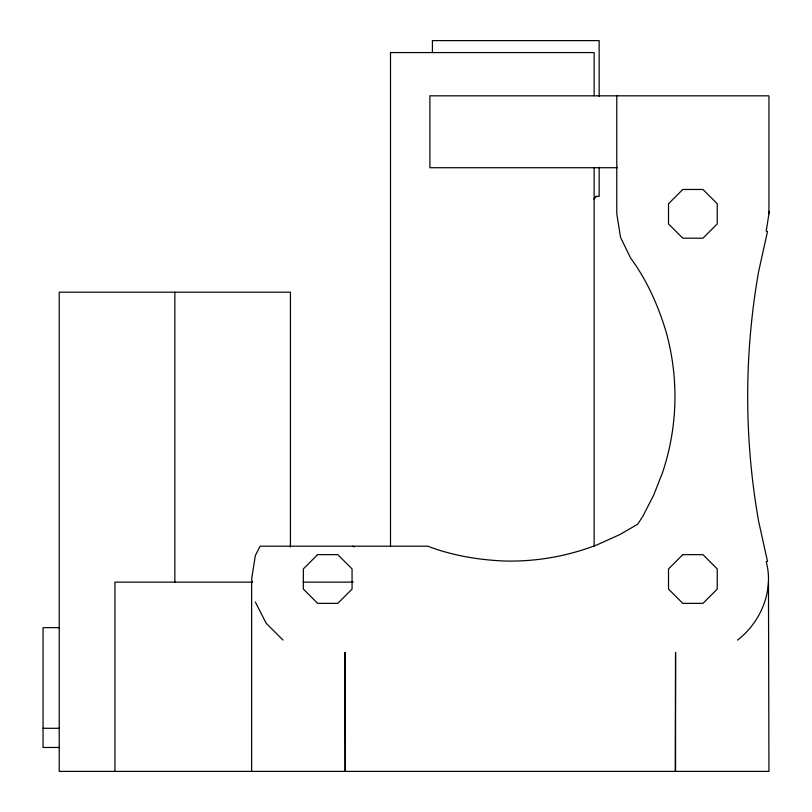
<?xml version="1.0" encoding="UTF-8"?>
<svg xmlns="http://www.w3.org/2000/svg" width="812" height="812" viewBox="0 0 812 812"><rect width="100%" height="100%" fill="white"/><g stroke="black" fill="none" stroke-linecap="round" stroke-linejoin="round"><path stroke-width="1.22" d="M737.58 640.069C760.874 622.104 774.08 590.588 766.213 561.691L767.502 561.407L758.621 521.243A718.082 718.082 0 0 1 758.621 271.594L767.502 231.45L766.213 231.146L768.944 213.84L768.944 95.826L429.893 95.826L429.893 167.719L617.404 167.719M593.876 198.869L596.394 196.352L599.154 196.352L599.154 167.221M594.1 198.635L596.394 196.352M252.593 582.133L114.939 582.133L114.939 771.4M303.13 582.133L353.271 582.133M768.467 582.133L768.944 771.4L59.225 771.4L59.225 292.198L290.432 292.198L290.432 547.014M59.225 627.656L43.056 627.656L43.056 747.466L59.225 747.466M43.056 728.293L59.225 728.293M352.682 546.182L354.347 546.933M283.002 640.069L266.163 623.251L255.354 602.037M252.116 582.133L251.639 579.017L255.354 555.509L260.094 546.182L427.782 546.182C452.182 555.55 478.268 559.874 504.313 561.021A239.367 239.367 0 0 0 597.835 544.517L619.597 534.682L637.664 524.258L642.86 516.239L653.741 494.985L662.48 472.746A239.185 239.185 0 0 0 673.097 426.209A239.905 239.905 0 0 0 665.992 331.509C658.126 305.383 646.809 280.049 630.589 258.003L620.53 237.348L616.785 213.84L616.785 95.826M675.564 771.4L675.564 652.341L675.259 771.4M599.154 96.313L599.154 40.6L432.41 40.6L432.41 52.577M594.14 95.684L594.14 52.577L390.501 52.577L390.501 546.659M594.14 167.861L594.14 546.659M345.333 771.4L345.019 652.341L345.019 771.4M251.639 582.133L251.639 771.4M174.844 292.198L174.844 582.133M768.913 211.353A76.044 76.044 0 0 1 768.954 213.84M317.634 554.647L303.353 568.928L303.353 589.076L317.634 603.357L337.782 603.357L352.063 589.076L352.063 568.928L337.782 554.647L317.634 554.647M682.801 189.47L668.52 203.751L668.52 223.909L682.801 238.19L702.959 238.19L717.24 223.909L717.24 203.751L702.959 189.47L682.801 189.47M682.801 554.647L668.52 568.928L668.52 589.076L682.801 603.357L702.959 603.357L717.24 589.076L717.24 568.928L702.959 554.647L682.801 554.647"/></g></svg>
